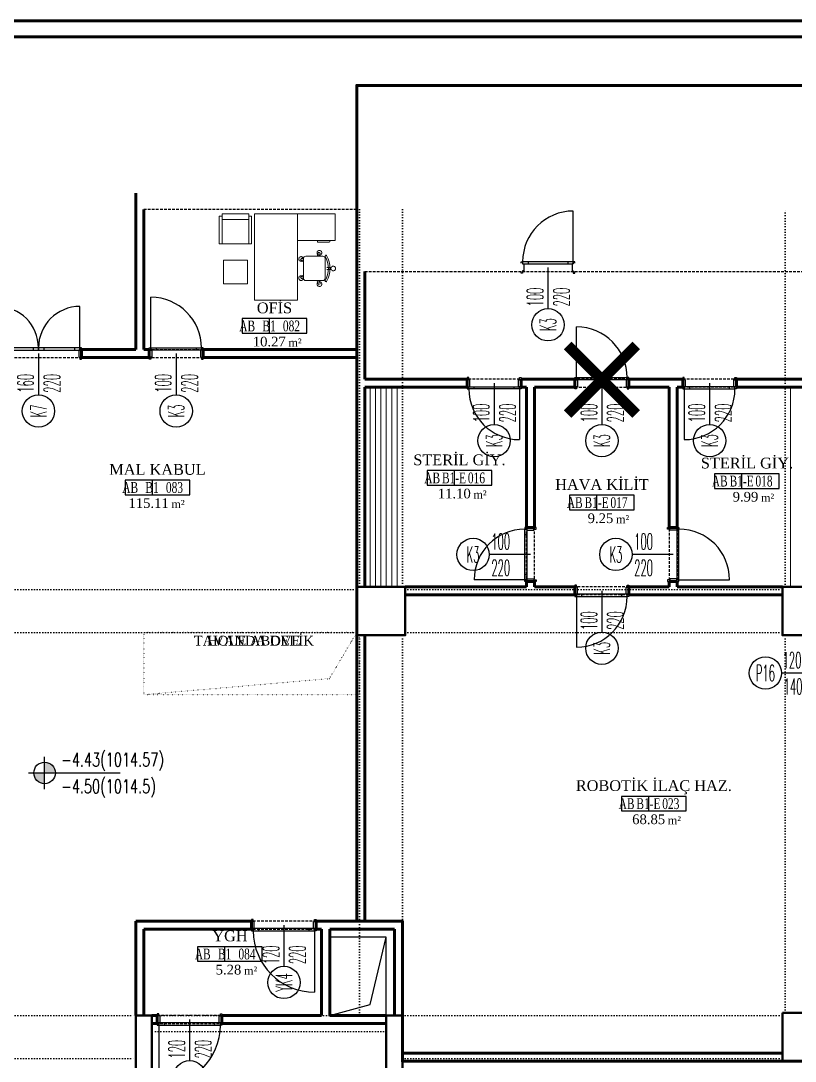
# Model space of a CAD drawing. Extents: x -228812 to 45006, y -308075 to -42938.
# Drawn here: x 34820 to 36257, y -44941 to -43012 of the extents above; entities that cross this region are included whole.
import ezdxf
from ezdxf.enums import TextEntityAlignment as Align

# ---------------------------------------------------------------- set-up
doc = ezdxf.new("R2010")
doc.units = 0
doc.header["$LTSCALE"] = 20
for name, pattern in [('( Hidden )', [0.375, 0.25, -0.125]), ('DOT', [0.25, 0, -0.25]), ('HIDDEN', [0.375, 0.25, -0.125])]:
    doc.linetypes.add(name, pattern=pattern)
doc.layers.get('0').update_dxf_attribs({"linetype": 'CONTINUOUS', "lineweight": 15})
doc.layers.get('DEFPOINTS').update_dxf_attribs({"linetype": 'CONTINUOUS'})
for name, color, linetype, lineweight in [('DUVAR', 7, 'CONTINUOUS', 60), ('KOLON', 7, 'CONTINUOUS', 50), ('tefris', 7, 'CONTINUOUS', 20)]:
    doc.layers.add(name, color=color, linetype=linetype, lineweight=lineweight)
for name, color, linetype in [('GOR', 7, 'CONTINUOUS'), ('IZ', 7, 'CONTINUOUS'), ('KAPILAR', 5, 'CONTINUOUS'), ('KIRIS', 9, 'DOT'), ('KOT', 7, 'CONTINUOUS'), ('PENCERELER', 5, 'CONTINUOUS'), ('ROOM', 7, 'CONTINUOUS'), ('ROOM-T', 7, 'CONTINUOUS'), ('YAZI-ATT-E', 7, 'CONTINUOUS'), ('YAZI-ATT-T', 7, 'CONTINUOUS'), ('YAZI-TEXT', 7, 'CONTINUOUS')]:
    doc.layers.add(name, color=color, linetype=linetype)
doc.styles.add('OLC-200', font='tromans.shx', dxfattribs={"width": 0.5, "height": 0.2})
doc.styles.add('OLC-50', font='romans.shx', dxfattribs={"width": 0.5, "height": 0.15})
doc.styles.add('olcu', font='romans.shx', dxfattribs={"width": 0.5})
doc.styles.add('YAZI', font='times.ttf')

# ---------------------------------------------------------------- blocks, each defined once
blk = doc.blocks.new('ROOMNAME')
at = {"color": 0}
blk.add_line((0, 13.5), (0, -13.5), dxfattribs=at)
blk.add_lwpolyline([(-50, 13.5), (-50, -13.5), (70, -13.5), (70, 13.5)], close=True, dxfattribs=at)
at = {"color": 0, "insert": (36, -30.8), "char_height": 15, "width": 39.826, "attachment_point": 4, "style": 'YAZI'}
blk.add_mtext('m²', dxfattribs=at)
at = {"color": 0, "style": 'YAZI'}
for tag, p in [('KOD', (-25, 0)), ('NO', (35, 0))]:
    blk.add_attdef(tag, text='', height=20, dxfattribs=at).set_placement(p, align=Align.MIDDLE_CENTER)
blk.add_attdef('ALAN', text='', height=18, dxfattribs=at).set_placement((31, -29), align=Align.MIDDLE_RIGHT)
at = {"color": 0, "style": 'YAZI', "flags": 1}
for tag, p in [('ALANIHALE', (10, -51.3)), ('CEVRE', (8.8, -70.9))]:
    blk.add_attdef(tag, text='', height=15, dxfattribs=at).set_placement(p, align=Align.MIDDLE_CENTER)
at = {"color": 0, "style": 'OLC-200', "width": 0.5, "flags": 1}
for tag, p in [('DOS', (-43.9, -102.9)), ('SUP', (-12.3, -102.9)), ('DUV', (15.1, -102.9)), ('TAV', (42.4, -102.9)), ('KTIP1', (-43.9, -131.5)), ('KTIP2', (6.1, -131.5)), ('KTIP3', (56.1, -131.5)), ('KTIP1S', (-43.9, -160.1)), ('KTIP2S', (6.1, -160.1)), ('KTIP3S', (56.1, -160.1)), ('PTIP1', (-43.9, -188.6)), ('PTIP2', (6.1, -188.6)), ('PTIP3', (56.1, -188.6)), ('PTIP1S', (-43.9, -217.2)), ('PTIP2S', (6.1, -217.2)), ('PTIP3S', (56.1, -217.2)), ('KISI', (-43.9, -245.8)), ('KW', (6.1, -245.8)), ('ISI', (56.1, -245.8))]:
    blk.add_attdef(tag, p, '', height=15, dxfattribs=at)
at = {"layer": 'ROOM-T', "color": 9, "style": 'YAZI'}
blk.add_attdef('MAHALADI', text='', height=20, dxfattribs=at).set_placement((10, 33.5), align=Align.MIDDLE_CENTER)
blk = doc.blocks.new('KOLTUK')
at = {"color": 0, "linetype": 'ByBlock', "extrusion": (0.003782, 0.00162, 0.999992)}
for p, q in [((-51.6, 25), (-55.5, 25)), ((-55.5, 25), (-55.5, 0)), ((-51.6, 30), (-51.6, 25)), ((0, 30), (-51.6, 30)), ((0, 25), (-51.6, 25)), ((-45, 0), (-45, 25)), ((0, 30), (0, -30)), ((-55.5, -25), (-55.5, 0)), ((-45, 0), (-45, -25)), ((-51.6, -25), (-55.5, -25)), ((-51.6, -30), (-51.6, -25)), ((0, -25), (-51.6, -25)), ((0, -30), (-51.6, -30))]:
    blk.add_line(p, q, dxfattribs=at)
blk = doc.blocks.new('KOLTUK-OFIS')
at = {"color": 0, "linetype": 'Continuous'}
for p, q in [((-17.9, -13.7), (-17.9, -39.1)), ((14.8, -10.2), (-14.4, -10.2)), ((18.3, -39.1), (18.3, -13.7)), ((-14.4, -42.6), (14.8, -42.6))]:
    blk.add_line(p, q, dxfattribs=at)
for points in [[(-15.5, -7.8), (-13.1, -5.9)], [(-13.6, -10.2), (-15.5, -7.8)], [(-10.1, -10.2), (-13.1, -5.9)], [(10, -10.2), (12.6, -5.9)], [(12.6, -5.9), (15.5, -7.8)], [(13.9, -10.2), (15.5, -7.8)], [(-18.3, -30.7), (-23.6, -32.6)], [(18.3, -30.7), (24.1, -32.6)], [(-22.6, -35.4), (-23.6, -32.6)], [(-17.9, -34.1), (-22.6, -35.4)], [(-1.7, -45), (-1.7, -50.7)], [(1.7, -45), (1.7, -50.7)], [(18.3, -34.3), (22.6, -35.4)], [(24.1, -32.6), (22.6, -35.4)]]:
    blk.add_lwpolyline(points, dxfattribs=at)
blk.add_lwpolyline([(18.1, -42.7, -0.263158), (-18.1, -42.7, 1), (-19.1, -44.6, 0.263158), (19.1, -44.6, 1), (18.1, -42.7)], format="xyb", dxfattribs=at)
at = {"color": 0, "linetype": 'HIDDEN', "ltscale": 0.2}
for centre in [(-14.3, -6.9), (14.1, -6.9), (-23.1, -34), (23.3, -34), (0, -54.6)]:
    blk.add_circle(centre, 3.5, dxfattribs=at)
at = {"color": 0, "linetype": 'Continuous'}
for centre, start, end in [((-14.4, -13.7), 89.999, 179.999), ((14.8, -13.7), 359.999, 89.999), ((-14.4, -39.1), 179.999, 269.999), ((14.8, -39.1), 269.999, 359.999)]:
    blk.add_arc(centre, 3.5, start, end, dxfattribs=at)
blk = doc.blocks.new('DOKTORMASASI02')
at = {"color": 0}
for p, q in [((0, -20), (49, -20)), ((0, -90), (0, -20)), ((49, -90), (49, -20)), ((49, -29.7), (50.8, -29.7)), ((52.3, -31.2), (52.3, -51.6)), ((50.8, -53.1), (49, -53.1)), ((160, -90), (0, -90)), ((0, -90), (0, -170)), ((160, -170), (160, -90)), ((0, -170), (160, -170)), ((129.8, -183), (85.8, -183)), ((85.8, -183), (85.8, -227)), ((129.8, -227), (129.8, -183)), ((85.8, -227), (129.8, -227))]:
    blk.add_line(p, q, dxfattribs=at)
for centre, start, end in [((50.8, -31.2), 0, 90), ((50.8, -51.6), 270, 0)]:
    blk.add_arc(centre, 1.5, start, end, dxfattribs=at)
at = {"color": 0, "xscale": 1.25, "yscale": 1.25, "zscale": 1.25, "rotation": 180}
blk.add_blockref('KOLTUK-OFIS', (101.1, -91.8), dxfattribs=at)
at = {"color": 0}
blk.add_blockref('KOLTUK', (55.5, -205), dxfattribs=at)
blk = doc.blocks.new('X')
at = {"color": 24, "true_color": 0xa02828, "const_width": 20}
for points in [[(-63.6, 63.6), (63.6, -63.6)], [(-63.6, -63.6), (63.6, 63.6)]]:
    blk.add_lwpolyline(points, dxfattribs=at)
blk = doc.blocks.new('*U688')
at = {"color": 0}
for p, q in [((-157, 18), (-157, 95)), ((-3, 18), (-3, 95)), ((-147, 18), (-147, 14)), ((-90.1, 18), (-90.1, 14)), ((-80, 7.5), (-80, 7.5)), ((-70, 18), (-70, 14)), ((-13.1, 18), (-13.1, 14))]:
    blk.add_line(p, q, dxfattribs=at)
at = {"color": 0, "linetype": 'DOT', "ltscale": 20}
blk.add_line((-155, 0), (-5, 0), dxfattribs=at)
at = {"color": 0, "lineweight": -3}
for points in [[(-160, 15), (-160, 18), (-157, 18), (-157, 14), (-155, 14), (-155, 1), (-157, 1), (-157, -3), (-160, -3), (-160, 0)], [(0, 15), (0, 18), (-3, 18), (-3, 14), (-5, 14), (-5, 1), (-3, 1), (-3, -3), (0, -3), (0, 0)]]:
    blk.add_lwpolyline(points, dxfattribs=at)
at = {"color": 0}
for points in [[(-157, 18), (-157, 14), (-80, 14), (-80, 18)], [(-80, 18), (-80, 14), (-3, 14), (-3, 18)]]:
    blk.add_lwpolyline(points, close=True, dxfattribs=at)
at = {"color": 16}
blk.add_lwpolyline([(-80, 7.5), (-80, -69)], dxfattribs=at)
blk.add_circle((-80, -99), 30, dxfattribs=at)
at = {"color": 0}
for centre, start, end in [((-157, 18), 0, 90), ((-3, 18), 90, 180)]:
    blk.add_arc(centre, 77, start, end, dxfattribs=at)
at = {"color": 16, "style": 'OLC-50', "width": 0.45}
blk.add_attdef('GEN', text='', height=30, rotation=90, dxfattribs=at).set_placement((-80, -65), align=Align.BOTTOM_LEFT)
blk.add_attdef('YUK', text='', height=30, rotation=90, dxfattribs=at).set_placement((-70, -65), align=Align.TOP_LEFT)
at = {"style": 'OLC-50', "width": 0.5, "flags": 1}
for tag, p in [('KABLOK', (-188.3, -83.8)), ('KAMAHKOD', (-83.9, -83.8)), ('KAMAHNO', (-195.2, -120.6)), ('KAMAHAD', (-79.6, -120)), ('DUVKA', (-188.6, -156)), ('KARENK', (-82.6, -154.8)), ('KATIP', (-188.1, -194)), ('KASAMAL', (-83.9, -189.6)), ('KAMAL', (-188.7, -233)), ('KASARENK', (-83.5, -229)), ('MENFEZ', (-190, -268.9)), ('YANGIN', (-84.2, -266.9)), ('ACILYON', (-192.7, -303.5)), ('CEKIT', (-86.3, -303.2)), ('CARPTEK', (-195, -337.4)), ('FOTOSEL', (-86.8, -337.1)), ('PBAR', (-193.2, -371.1)), ('KONTROL', (-87, -371.1))]:
    blk.add_attdef(tag, p, '', height=30, dxfattribs=at)
at = {"color": 16, "style": 'OLC-50', "width": 0.45}
blk.add_attdef('POZ', text='', height=30, rotation=90, dxfattribs=at).set_placement((-80, -99), align=Align.MIDDLE_CENTER)
blk = doc.blocks.new('*U661')
at = {"color": 0}
for p, q in [((-97, 18), (-97, 112)), ((-87, 18), (-87, 14)), ((-50, 7.5), (-50, 7.5)), ((-13, 18), (-13, 14))]:
    blk.add_line(p, q, dxfattribs=at)
at = {"color": 0, "linetype": 'DOT', "ltscale": 20}
blk.add_line((0, 0), (-100, 0), dxfattribs=at)
at = {"color": 0, "lineweight": -3}
for points in [[(-100, 15), (-100, 18), (-97, 18), (-97, 14), (-95, 14), (-95, 1), (-97, 1), (-97, -3), (-100, -3), (-100, 0)], [(0, 15), (0, 18), (-3, 18), (-3, 14), (-5, 14), (-5, 1), (-3, 1), (-3, -3), (0, -3), (0, 0)]]:
    blk.add_lwpolyline(points, dxfattribs=at)
at = {"color": 0}
blk.add_lwpolyline([(-3, 18), (-3, 14), (-97, 14), (-97, 18)], close=True, dxfattribs=at)
at = {"color": 16}
blk.add_lwpolyline([(-50, 7.5), (-50, -69)], dxfattribs=at)
blk.add_circle((-50, -99), 30, dxfattribs=at)
at = {"color": 0}
blk.add_arc((-97, 18), 94, 0, 90, dxfattribs=at)
at = {"color": 16, "style": 'OLC-50', "width": 0.45}
blk.add_attdef('GEN', text='', height=30, rotation=90, dxfattribs=at).set_placement((-50, -65), align=Align.BOTTOM_LEFT)
blk.add_attdef('YUK', text='', height=30, rotation=90, dxfattribs=at).set_placement((-40, -65), align=Align.TOP_LEFT)
at = {"style": 'OLC-50', "width": 0.5, "flags": 1}
for tag, p in [('KABLOK', (-158.3, -83.8)), ('KAMAHKOD', (-53.9, -83.8)), ('KAMAHNO', (-165.2, -120.6)), ('KAMAHAD', (-49.6, -120)), ('DUVKA', (-158.6, -156)), ('KARENK', (-52.6, -154.8)), ('KATIP', (-158.1, -194)), ('KASAMAL', (-53.9, -189.6)), ('KAMAL', (-158.7, -233)), ('KASARENK', (-53.5, -229)), ('MENFEZ', (-160, -268.9)), ('YANGIN', (-54.2, -266.9)), ('ACILYON', (-162.7, -303.5)), ('CEKIT', (-56.3, -303.2)), ('CARPTEK', (-165, -337.4)), ('FOTOSEL', (-56.8, -337.1)), ('PBAR', (-163.2, -371.1)), ('KONTROL', (-57, -371.1))]:
    blk.add_attdef(tag, p, '', height=30, dxfattribs=at)
at = {"color": 16, "style": 'OLC-50', "width": 0.45}
blk.add_attdef('POZ', text='', height=30, rotation=90, dxfattribs=at).set_placement((-50, -99), align=Align.MIDDLE_CENTER)
blk = doc.blocks.new('*U663')
at = {"color": 0}
for p, q in [((-3, 18), (-3, 112)), ((-87, 18), (-87, 14)), ((-50, 7.5), (-50, 7.5)), ((-13, 18), (-13, 14))]:
    blk.add_line(p, q, dxfattribs=at)
at = {"color": 0, "linetype": 'DOT', "ltscale": 20}
blk.add_line((-100, 0), (0, 0), dxfattribs=at)
at = {"color": 0, "lineweight": -3}
for points in [[(-100, 15), (-100, 18), (-97, 18), (-97, 14), (-95, 14), (-95, 1), (-97, 1), (-97, -3), (-100, -3), (-100, 0)], [(0, 15), (0, 18), (-3, 18), (-3, 14), (-5, 14), (-5, 1), (-3, 1), (-3, -3), (0, -3), (0, 0)]]:
    blk.add_lwpolyline(points, dxfattribs=at)
at = {"color": 0}
blk.add_lwpolyline([(-97, 18), (-97, 14), (-3, 14), (-3, 18)], close=True, dxfattribs=at)
at = {"color": 16}
blk.add_lwpolyline([(-50, 7.5), (-50, -69)], dxfattribs=at)
blk.add_circle((-50, -99), 30, dxfattribs=at)
at = {"color": 0}
blk.add_arc((-3, 18), 94, 90, 180, dxfattribs=at)
at = {"color": 16, "style": 'OLC-50', "width": 0.45}
blk.add_attdef('GEN', text='', height=30, rotation=90, dxfattribs=at).set_placement((-50, -65), align=Align.BOTTOM_LEFT)
blk.add_attdef('YUK', text='', height=30, rotation=90, dxfattribs=at).set_placement((-40, -65), align=Align.TOP_LEFT)
at = {"style": 'OLC-50', "width": 0.5, "flags": 1}
for tag, p in [('KABLOK', (-158.3, -83.8)), ('KAMAHKOD', (-53.9, -83.8)), ('KAMAHNO', (-165.2, -120.6)), ('KAMAHAD', (-49.6, -120)), ('DUVKA', (-158.6, -156)), ('KARENK', (-52.6, -154.8)), ('KATIP', (-158.1, -194)), ('KASAMAL', (-53.9, -189.6)), ('KAMAL', (-158.7, -233)), ('KASARENK', (-53.5, -229)), ('MENFEZ', (-160, -268.9)), ('YANGIN', (-54.2, -266.9)), ('ACILYON', (-162.7, -303.5)), ('CEKIT', (-56.3, -303.2)), ('CARPTEK', (-165, -337.4)), ('FOTOSEL', (-56.8, -337.1)), ('PBAR', (-163.2, -371.1)), ('KONTROL', (-57, -371.1))]:
    blk.add_attdef(tag, p, '', height=30, dxfattribs=at)
at = {"color": 16, "style": 'OLC-50', "width": 0.45}
blk.add_attdef('POZ', text='', height=30, rotation=90, dxfattribs=at).set_placement((-50, -99), align=Align.MIDDLE_CENTER)
blk = doc.blocks.new('*U657')
at = {"color": 0}
for p, q in [((-97, 18), (-97, 112)), ((-87, 18), (-87, 14)), ((-50, 7.5), (-50, 7.5)), ((-13, 18), (-13, 14))]:
    blk.add_line(p, q, dxfattribs=at)
at = {"color": 0, "linetype": 'DOT', "ltscale": 20}
blk.add_line((0, 0), (-100, 0), dxfattribs=at)
at = {"color": 16}
blk.add_lwpolyline([(-50, 7.5), (-50, 84)], dxfattribs=at)
at = {"color": 0, "lineweight": -3}
for points in [[(-100, 15), (-100, 18), (-97, 18), (-97, 14), (-95, 14), (-95, 1), (-97, 1), (-97, -3), (-100, -3), (-100, 0)], [(0, 15), (0, 18), (-3, 18), (-3, 14), (-5, 14), (-5, 1), (-3, 1), (-3, -3), (0, -3), (0, 0)]]:
    blk.add_lwpolyline(points, dxfattribs=at)
at = {"color": 0}
blk.add_lwpolyline([(-3, 18), (-3, 14), (-97, 14), (-97, 18)], close=True, dxfattribs=at)
at = {"color": 16}
blk.add_circle((-50, 114), 30, dxfattribs=at)
at = {"color": 0}
blk.add_arc((-97, 18), 94, 0, 90, dxfattribs=at)
at = {"color": 16, "style": 'OLC-50', "width": 0.45}
blk.add_attdef('POZ', text='', height=30, rotation=270, dxfattribs=at).set_placement((-50, 114), align=Align.MIDDLE_CENTER)
blk.add_attdef('YUK', text='', height=30, rotation=270, dxfattribs=at).set_placement((-60, 80), align=Align.TOP_LEFT)
blk.add_attdef('GEN', text='', height=30, rotation=270, dxfattribs=at).set_placement((-50, 80), align=Align.BOTTOM_LEFT)
at = {"style": 'OLC-50', "width": 0.5, "flags": 1}
for tag, p in [('KABLOK', (-158.3, -83.8)), ('KAMAHKOD', (-53.9, -83.8)), ('KAMAHNO', (-165.2, -120.6)), ('KAMAHAD', (-49.6, -120)), ('DUVKA', (-158.6, -156)), ('KARENK', (-52.6, -154.8)), ('KATIP', (-158.1, -194)), ('KASAMAL', (-53.9, -189.6)), ('KAMAL', (-158.7, -233)), ('KASARENK', (-53.5, -229)), ('MENFEZ', (-160, -268.9)), ('YANGIN', (-54.2, -266.9)), ('ACILYON', (-162.7, -303.5)), ('CEKIT', (-56.3, -303.2)), ('CARPTEK', (-165, -337.4)), ('FOTOSEL', (-56.8, -337.1)), ('PBAR', (-163.2, -371.1)), ('KONTROL', (-57, -371.1))]:
    blk.add_attdef(tag, p, '', height=30, dxfattribs=at)
blk = doc.blocks.new('*U656')
at = {"color": 0}
for p, q in [((-3, 18), (-3, 112)), ((-87, 18), (-87, 14)), ((-50, 7.5), (-50, 7.5)), ((-13, 18), (-13, 14))]:
    blk.add_line(p, q, dxfattribs=at)
at = {"color": 0, "linetype": 'DOT', "ltscale": 20}
blk.add_line((-100, 0), (0, 0), dxfattribs=at)
at = {"color": 16}
blk.add_lwpolyline([(-50, 7.5), (-50, 84)], dxfattribs=at)
at = {"color": 0, "lineweight": -3}
for points in [[(-100, 15), (-100, 18), (-97, 18), (-97, 14), (-95, 14), (-95, 1), (-97, 1), (-97, -3), (-100, -3), (-100, 0)], [(0, 15), (0, 18), (-3, 18), (-3, 14), (-5, 14), (-5, 1), (-3, 1), (-3, -3), (0, -3), (0, 0)]]:
    blk.add_lwpolyline(points, dxfattribs=at)
at = {"color": 0}
blk.add_lwpolyline([(-97, 18), (-97, 14), (-3, 14), (-3, 18)], close=True, dxfattribs=at)
at = {"color": 16}
blk.add_circle((-50, 114), 30, dxfattribs=at)
at = {"color": 0}
blk.add_arc((-3, 18), 94, 90, 180, dxfattribs=at)
at = {"color": 16, "style": 'OLC-50', "width": 0.45}
blk.add_attdef('POZ', text='', height=30, rotation=270, dxfattribs=at).set_placement((-50, 114), align=Align.MIDDLE_CENTER)
blk.add_attdef('YUK', text='', height=30, rotation=270, dxfattribs=at).set_placement((-60, 80), align=Align.TOP_LEFT)
blk.add_attdef('GEN', text='', height=30, rotation=270, dxfattribs=at).set_placement((-50, 80), align=Align.BOTTOM_LEFT)
at = {"style": 'OLC-50', "width": 0.5, "flags": 1}
for tag, p in [('KABLOK', (-158.3, -83.8)), ('KAMAHKOD', (-53.9, -83.8)), ('KAMAHNO', (-165.2, -120.6)), ('KAMAHAD', (-49.6, -120)), ('DUVKA', (-158.6, -156)), ('KARENK', (-52.6, -154.8)), ('KATIP', (-158.1, -194)), ('KASAMAL', (-53.9, -189.6)), ('KAMAL', (-158.7, -233)), ('KASARENK', (-53.5, -229)), ('MENFEZ', (-160, -268.9)), ('YANGIN', (-54.2, -266.9)), ('ACILYON', (-162.7, -303.5)), ('CEKIT', (-56.3, -303.2)), ('CARPTEK', (-165, -337.4)), ('FOTOSEL', (-56.8, -337.1)), ('PBAR', (-163.2, -371.1)), ('KONTROL', (-57, -371.1))]:
    blk.add_attdef(tag, p, '', height=30, dxfattribs=at)
blk = doc.blocks.new('*U662')
at = {"color": 0, "linetype": 'DOT', "ltscale": 20}
blk.add_line((0, 15), (-100, 15), dxfattribs=at)
at = {"color": 0}
for p, q in [((-87, -3), (-87, 1)), ((-50, 7.5), (-50, 7.5)), ((-13, -3), (-13, 1)), ((-97, -3), (-97, -97))]:
    blk.add_line(p, q, dxfattribs=at)
at = {"color": 0, "lineweight": -3}
for points in [[(-100, 0), (-100, -3), (-97, -3), (-97, 1), (-95, 1), (-95, 14), (-97, 14), (-97, 18), (-100, 18), (-100, 15)], [(0, 0), (0, -3), (-3, -3), (-3, 1), (-5, 1), (-5, 14), (-3, 14), (-3, 18), (0, 18), (0, 15)]]:
    blk.add_lwpolyline(points, dxfattribs=at)
at = {"color": 0}
blk.add_lwpolyline([(-3, -3), (-3, 1), (-97, 1), (-97, -3)], close=True, dxfattribs=at)
at = {"color": 16}
blk.add_lwpolyline([(-50, 7.5), (-50, -69)], dxfattribs=at)
blk.add_circle((-50, -99), 30, dxfattribs=at)
at = {"color": 0}
blk.add_arc((-97, -3), 94, 270, 0, dxfattribs=at)
at = {"color": 16, "style": 'OLC-50', "width": 0.45}
blk.add_attdef('GEN', text='', height=30, rotation=90, dxfattribs=at).set_placement((-50, -65), align=Align.BOTTOM_LEFT)
blk.add_attdef('YUK', text='', height=30, rotation=90, dxfattribs=at).set_placement((-40, -65), align=Align.TOP_LEFT)
at = {"style": 'OLC-50', "width": 0.5, "flags": 1}
for tag, p in [('KABLOK', (-158.3, -83.8)), ('KAMAHKOD', (-53.9, -83.8)), ('KAMAHNO', (-165.2, -120.6)), ('KAMAHAD', (-49.6, -120)), ('DUVKA', (-158.6, -156)), ('KARENK', (-52.6, -154.8)), ('KATIP', (-158.1, -194)), ('KASAMAL', (-53.9, -189.6)), ('KAMAL', (-158.7, -233)), ('KASARENK', (-53.5, -229)), ('MENFEZ', (-160, -268.9)), ('YANGIN', (-54.2, -266.9)), ('ACILYON', (-162.7, -303.5)), ('CEKIT', (-56.3, -303.2)), ('CARPTEK', (-165, -337.4)), ('FOTOSEL', (-56.8, -337.1)), ('PBAR', (-163.2, -371.1)), ('KONTROL', (-57, -371.1))]:
    blk.add_attdef(tag, p, '', height=30, dxfattribs=at)
at = {"color": 16, "style": 'OLC-50', "width": 0.45}
blk.add_attdef('POZ', text='', height=30, rotation=90, dxfattribs=at).set_placement((-50, -99), align=Align.MIDDLE_CENTER)
blk = doc.blocks.new('*U651')
at = {"color": 0}
for p, q in [((-117, 18), (-117, 132)), ((-107, 18), (-107, 14)), ((-60, 7.5), (-60, 7.5)), ((-13.1, 18), (-13.1, 14))]:
    blk.add_line(p, q, dxfattribs=at)
at = {"color": 0, "linetype": 'DOT', "ltscale": 20}
blk.add_line((-120, 0), (0, 0), dxfattribs=at)
at = {"color": 16}
blk.add_lwpolyline([(-60, 7.5), (-60, 84)], dxfattribs=at)
at = {"color": 0, "lineweight": -3}
for points in [[(-120, 15), (-120, 18), (-117, 18), (-117, 14), (-115, 14), (-115, 1), (-117, 1), (-117, -3), (-120, -3), (-120, 0)], [(0, 15), (0, 18), (-3, 18), (-3, 14), (-5, 14), (-5, 1), (-3, 1), (-3, -3), (0, -3), (0, 0)]]:
    blk.add_lwpolyline(points, dxfattribs=at)
at = {"color": 0}
blk.add_lwpolyline([(-117, 18), (-117, 14), (-3, 14), (-3, 18)], close=True, dxfattribs=at)
at = {"color": 16}
blk.add_circle((-60, 114), 30, dxfattribs=at)
at = {"color": 0}
blk.add_arc((-117, 18), 114, 0, 90, dxfattribs=at)
at = {"color": 16, "style": 'OLC-50', "width": 0.45}
blk.add_attdef('POZ', text='', height=30, rotation=270, dxfattribs=at).set_placement((-60, 114), align=Align.MIDDLE_CENTER)
blk.add_attdef('YUK', text='', height=30, rotation=270, dxfattribs=at).set_placement((-70, 80), align=Align.TOP_LEFT)
blk.add_attdef('GEN', text='', height=30, rotation=270, dxfattribs=at).set_placement((-60, 80), align=Align.BOTTOM_LEFT)
at = {"style": 'OLC-50', "width": 0.5, "flags": 1}
for tag, p in [('KABLOK', (-168.3, -83.8)), ('KAMAHKOD', (-63.9, -83.8)), ('KAMAHNO', (-175.2, -120.6)), ('KAMAHAD', (-59.6, -120)), ('DUVKA', (-168.6, -156)), ('KARENK', (-62.6, -154.8)), ('KATIP', (-168.1, -194)), ('KASAMAL', (-63.9, -189.6)), ('KAMAL', (-168.7, -233)), ('KASARENK', (-63.5, -229)), ('MENFEZ', (-170, -268.9)), ('YANGIN', (-64.2, -266.9)), ('ACILYON', (-172.7, -303.5)), ('CEKIT', (-66.3, -303.2)), ('CARPTEK', (-175, -337.4)), ('FOTOSEL', (-66.8, -337.1)), ('PBAR', (-173.2, -371.1)), ('KONTROL', (-67, -371.1))]:
    blk.add_attdef(tag, p, '', height=30, dxfattribs=at)
blk = doc.blocks.new('*U650')
at = {"color": 0}
for p, q in [((-3, 18), (-3, 132)), ((-107, 18), (-107, 14)), ((-60, 7.5), (-60, 7.5)), ((-13.1, 18), (-13.1, 14))]:
    blk.add_line(p, q, dxfattribs=at)
at = {"color": 0, "linetype": 'DOT', "ltscale": 20}
blk.add_line((-120, 0), (0, 0), dxfattribs=at)
at = {"color": 16}
blk.add_lwpolyline([(-60, 7.5), (-60, 84)], dxfattribs=at)
at = {"color": 0, "lineweight": -3}
for points in [[(-120, 15), (-120, 18), (-117, 18), (-117, 14), (-115, 14), (-115, 1), (-117, 1), (-117, -3), (-120, -3), (-120, 0)], [(0, 15), (0, 18), (-3, 18), (-3, 14), (-5, 14), (-5, 1), (-3, 1), (-3, -3), (0, -3), (0, 0)]]:
    blk.add_lwpolyline(points, dxfattribs=at)
at = {"color": 0}
blk.add_lwpolyline([(-117, 18), (-117, 14), (-3, 14), (-3, 18)], close=True, dxfattribs=at)
at = {"color": 16}
blk.add_circle((-60, 114), 30, dxfattribs=at)
at = {"color": 0}
blk.add_arc((-3, 18), 114, 90, 180, dxfattribs=at)
at = {"color": 16, "style": 'OLC-50', "width": 0.45}
blk.add_attdef('POZ', text='', height=30, rotation=270, dxfattribs=at).set_placement((-60, 114), align=Align.MIDDLE_CENTER)
blk.add_attdef('YUK', text='', height=30, rotation=270, dxfattribs=at).set_placement((-70, 80), align=Align.TOP_LEFT)
blk.add_attdef('GEN', text='', height=30, rotation=270, dxfattribs=at).set_placement((-60, 80), align=Align.BOTTOM_LEFT)
at = {"style": 'OLC-50', "width": 0.5, "flags": 1}
for tag, p in [('KABLOK', (-168.3, -83.8)), ('KAMAHKOD', (-63.9, -83.8)), ('KAMAHNO', (-175.2, -120.6)), ('KAMAHAD', (-59.6, -120)), ('DUVKA', (-168.6, -156)), ('KARENK', (-62.6, -154.8)), ('KATIP', (-168.1, -194)), ('KASAMAL', (-63.9, -189.6)), ('KAMAL', (-168.7, -233)), ('KASARENK', (-63.5, -229)), ('MENFEZ', (-170, -268.9)), ('YANGIN', (-64.2, -266.9)), ('ACILYON', (-172.7, -303.5)), ('CEKIT', (-66.3, -303.2)), ('CARPTEK', (-175, -337.4)), ('FOTOSEL', (-66.8, -337.1)), ('PBAR', (-173.2, -371.1)), ('KONTROL', (-67, -371.1))]:
    blk.add_attdef(tag, p, '', height=30, dxfattribs=at)
blk = doc.blocks.new('*U670')
at = {"color": 0, "linetype": 'Continuous', "lineweight": 9, "ltscale": 200}
for p, q in [((0, 10), (-120, 10)), ((-120, 10), (-120, 5)), ((0, 5), (-120, 5)), ((-115, 10), (-115, 5)), ((-110, 10), (-110, 5)), ((-10, 10), (-10, 5)), ((-5, 10), (-5, 5)), ((0, 10), (0, 5))]:
    blk.add_line(p, q, dxfattribs=at)
at = {"color": 16}
for points in [[(-60, 10), (-60, 91.5)], [(-120, 15), (0, 15)], [(-120, 0), (0, 0)], [(-110, 7.5), (-10, 7.5)]]:
    blk.add_lwpolyline(points, dxfattribs=at)
blk.add_circle((-60, 121.5), 30, dxfattribs=at)
at = {"color": 16, "style": 'OLC-50', "width": 0.45}
blk.add_attdef('POZ', text='', height=30, rotation=269.9999, dxfattribs=at).set_placement((-60, 121.5), align=Align.MIDDLE_CENTER)
blk.add_attdef('YUK', text='', height=30, rotation=269.9999, dxfattribs=at).set_placement((-70, 87.5), align=Align.TOP_LEFT)
blk.add_attdef('GEN', text='', height=30, rotation=269.9999, dxfattribs=at).set_placement((-60, 87.5), align=Align.BOTTOM_LEFT)
at = {"style": 'OLC-50', "width": 0.5, "flags": 1}
for tag, p in [('PBLOK', (-154.2, -86.3)), ('PMAHKOD', (-49.8, -86.3)), ('PMAHNO', (-161.2, -123.1)), ('PMAHAD', (-45.6, -122.5)), ('DUVKA', (-154.5, -158.5)), ('KARENK', (-48.6, -157.3)), ('KATIP', (-154.1, -196.5)), ('KASAMAL', (-49.8, -192.1)), ('KAMAL', (-154.6, -235.5)), ('KASARENK', (-49.4, -231.5)), ('ACILYON', (-158.6, -275.6)), ('YANGIN', (-50.1, -269.4))]:
    blk.add_attdef(tag, p, '', height=30, dxfattribs=at)
blk = doc.blocks.new('KOT-PL(TEMIZ&KABA)')
at = {"layer": 'KOT', "linetype": 'Continuous', "lineweight": -3}
h = blk.add_hatch(color=7, dxfattribs=at)
h.paths.add_polyline_path([(0, 0), (0.2, 0, 0.414214), (0, 0.2)])
h.paths.add_polyline_path([(0, 0), (-0.2, 0, 0.414214), (0, -0.2)])
at = {"layer": 'KOT', "color": 7, "lineweight": -3}
for p, q in [((0, -0.3), (0, 0.3)), ((-0.3, 0), (1.4, 0))]:
    blk.add_line(p, q, dxfattribs=at)
at = {"layer": 'KOT', "color": 7, "linetype": 'Continuous', "lineweight": -3}
blk.add_circle((0, 0), 0.2, dxfattribs=at)
at = {"layer": 'KOT', "color": 7, "linetype": 'Continuous', "lineweight": -3, "style": 'olcu', "width": 0.7}
for tag, p in [('KOTTEMIZ', (0.31, 0.122)), ('KOTKABA', (0.31, -0.373))]:
    blk.add_attdef(tag, p, '', height=0.25, dxfattribs=at)
blk = doc.blocks.new('YAZI-ATT')
at = {"layer": 'YAZI-ATT-E', "color": 0, "style": 'YAZI'}
blk.add_attdef('TEXT', text='', height=15, dxfattribs=at).set_placement((6.4, 7.3), align=Align.MIDDLE_CENTER)
at = {"layer": 'YAZI-ATT-T', "color": 9, "style": 'YAZI'}
blk.add_attdef('YAZI', text='', height=15, dxfattribs=at).set_placement((6, 7.3), align=Align.MIDDLE_CENTER)
blk = doc.blocks.new('KOLON90')
at = {"layer": 'KOLON', "color": 4}
blk.add_lwpolyline([(-45, 45), (45, 45), (45, -45), (-45, -45)], close=True, dxfattribs=at)

msp = doc.modelspace()

# ---------------------------------------------------------------- linework, layer by layer
at = {"layer": 'DEFPOINTS', "color": 7, "linetype": '( Hidden )'}
for points in [[(35457.874, -43476.5), (36502.874, -43476.5), (36502.874, -43146.5), (36802.874, -43146.5), (36802.874, -43476.5), (37567.874, -43476.5), (37567.874, -43676.5), (35457.874, -43676.5), (35457.874, -43476.5)], [(34672.874, -43636.5), (35442.874, -43636.5), (35442.874, -44681.5), (35032.874, -44681.5), (35032.874, -45726.5), (35032.874, -45614.035), (35032.874, -45711.5), (34742.874, -45711.5), (34742.874, -45456.501), (34667.874, -45456.501), (34667.874, -44941.5), (34742.874, -44941.5), (34742.874, -44851.5), (34667.874, -44851.5), (34667.874, -44151.5), (34742.874, -44151.5), (34742.874, -44061.5), (34672.874, -44061.5), (34672.874, -43636.5)], [(35527.874, -44926.5), (36232.874, -44926.5), (36232.874, -44851.5), (36307.874, -44851.5), (36307.874, -44151.5), (36232.874, -44151.5), (36232.874, -44076.5), (35532.874, -44076.5), (35532.874, -44151.5), (35457.874, -44151.5), (35457.874, -44681.5), (35527.874, -44681.5), (35527.874, -44926.5)]]:
    msp.add_lwpolyline(points, dxfattribs=at)
for points in [[(35442.874, -43361.5), (35047.874, -43361.5), (35047.874, -43621.5), (35442.874, -43621.5)], [(35757.874, -43691.5), (35457.874, -43691.5), (35457.874, -44061.5), (35757.874, -44061.5)], [(36022.874, -44061.5), (35772.874, -44061.5), (35772.874, -43691.5), (36022.874, -43691.5)], [(36307.874, -43691.5), (36037.874, -43691.5), (36037.874, -44061.5), (36307.874, -44061.5)], [(35047.874, -44696.5), (35377.874, -44696.5), (35377.874, -44856.5), (35047.874, -44856.5)], [(35062.874, -44871.5), (35497.874, -44871.5), (35497.874, -45696.5), (35062.874, -45696.5)]]:
    msp.add_lwpolyline(points, close=True, dxfattribs=at)
at = {"layer": 'DUVAR', "color": 2, "linetype": 'ByBlock', "ltscale": 0.5}
for p, q in [((28756.977, -43011.663), (38815.891, -43011.663)), ((28786.977, -43041.663), (38785.891, -43041.663))]:
    msp.add_line(p, q, dxfattribs=at)
at = {"layer": 'DUVAR', "color": 2}
for p, q in [((35032.874, -43621.5), (35032.874, -43331.5)), ((35047.874, -43621.5), (35047.874, -43361.5)), ((35442.874, -43621.5), (35442.874, -43361.5)), ((35457.874, -43676.5), (35457.874, -43476.5)), ((34932.374, -43621.5), (35032.874, -43621.5)), ((34932.374, -43621.5), (34932.374, -43636.5)), ((35047.874, -43621.5), (35057.874, -43621.5)), ((35057.874, -43621.5), (35057.874, -43636.5)), ((35157.874, -43621.5), (35442.874, -43621.5)), ((35157.874, -43621.5), (35157.874, -43636.5)), ((34932.374, -43636.5), (35057.874, -43636.5)), ((35157.874, -43636.5), (35442.874, -43636.5)), ((35442.874, -44061.5), (35442.874, -43636.5)), ((35457.874, -43676.5), (35647.874, -43676.5)), ((35457.874, -44061.5), (35457.874, -43691.5)), ((35457.874, -43691.5), (35647.874, -43691.5)), ((35647.874, -43691.5), (35647.874, -43676.5)), ((35747.874, -43676.5), (35847.874, -43676.5)), ((35747.874, -43691.5), (35747.874, -43676.5)), ((35747.874, -43691.5), (35757.874, -43691.5)), ((35757.874, -43951.5), (35757.874, -43691.5)), ((35772.874, -43691.5), (35847.874, -43691.5)), ((35772.874, -43951.5), (35772.874, -43691.5)), ((35847.874, -43676.5), (35847.874, -43691.5)), ((35947.874, -43676.5), (36047.874, -43676.5)), ((35947.874, -43676.5), (35947.874, -43691.5)), ((35947.874, -43691.5), (36022.874, -43691.5)), ((36022.874, -43951.5), (36022.874, -43691.5)), ((36037.874, -43691.5), (36047.874, -43691.5)), ((36037.874, -43951.5), (36037.874, -43691.5)), ((36047.874, -43691.5), (36047.874, -43676.5)), ((36147.874, -43691.5), (36147.874, -43676.5)), ((36147.874, -43691.5), (36307.874, -43691.5)), ((35772.874, -43951.5), (35757.874, -43951.5)), ((36037.874, -43951.5), (36022.874, -43951.5)), ((35757.874, -44061.5), (35757.874, -44051.5)), ((35772.874, -44051.5), (35757.874, -44051.5)), ((35772.874, -44061.5), (35772.874, -44051.5)), ((36022.874, -44061.5), (36022.874, -44051.5)), ((36037.874, -44051.5), (36022.874, -44051.5)), ((36037.874, -44061.5), (36037.874, -44051.5)), ((35757.874, -44061.5), (35532.874, -44061.5)), ((35847.874, -44076.5), (35532.874, -44076.5)), ((35847.874, -44061.5), (35772.874, -44061.5)), ((35847.874, -44061.5), (35847.874, -44076.5)), ((36022.874, -44061.5), (35947.874, -44061.5)), ((35947.874, -44061.5), (35947.874, -44076.5)), ((36232.874, -44076.5), (35947.874, -44076.5)), ((36232.874, -44061.5), (36037.874, -44061.5)), ((35442.874, -44681.5), (35442.874, -44151.5)), ((35457.874, -44681.5), (35457.874, -44151.5)), ((35247.874, -44681.5), (35032.874, -44681.5)), ((35032.874, -44681.5), (35032.874, -44856.5)), ((35247.874, -44681.5), (35032.874, -44681.5)), ((35032.874, -44681.5), (35032.874, -44856.5)), ((35247.874, -44696.5), (35247.874, -44681.5)), ((35247.874, -44696.5), (35247.874, -44681.5)), ((35367.874, -44681.5), (35527.874, -44681.5)), ((35367.874, -44696.5), (35367.874, -44681.5)), ((35367.874, -44681.5), (35527.874, -44681.5)), ((35367.874, -44696.5), (35367.874, -44681.5)), ((35527.874, -44856.5), (35527.874, -44681.5)), ((35527.874, -44856.5), (35527.874, -44681.5)), ((35047.874, -44696.5), (35047.874, -44856.5)), ((35247.874, -44696.5), (35047.874, -44696.5)), ((35047.874, -44696.5), (35047.874, -44856.5)), ((35247.874, -44696.5), (35047.874, -44696.5)), ((35367.874, -44696.5), (35377.874, -44696.5)), ((35367.874, -44696.5), (35377.874, -44696.5)), ((35392.874, -44696.5), (35512.874, -44696.5)), ((35392.874, -44696.5), (35512.874, -44696.5)), ((35512.874, -44856.5), (35512.874, -44696.5)), ((35512.874, -44856.5), (35512.874, -44696.5)), ((35062.874, -44856.5), (35072.874, -44856.5)), ((35062.874, -44856.5), (35072.874, -44856.5)), ((35072.874, -44871.5), (35072.874, -44856.5)), ((35072.874, -44871.5), (35072.874, -44856.5)), ((35192.874, -44871.5), (35192.874, -44856.5)), ((35192.874, -44871.5), (35192.874, -44856.5)), ((35392.874, -44856.5), (35497.874, -44856.5)), ((35392.874, -44856.5), (35497.874, -44856.5)), ((35062.874, -44871.5), (35072.874, -44871.5)), ((35062.874, -44871.5), (35072.874, -44871.5)), ((35192.874, -44871.5), (35497.874, -44871.5)), ((35192.874, -44871.5), (35497.874, -44871.5)), ((36232.874, -44926.5), (35527.874, -44926.5)), ((36232.874, -44926.5), (35527.874, -44926.5)), ((36255.374, -44941.5), (35527.874, -44941.5)), ((36255.374, -44941.5), (35527.874, -44941.5))]:
    msp.add_line(p, q, dxfattribs=at)
at = {"layer": 'DUVAR', "color": 2, "ltscale": 0.5}
for p, q in [((35377.874, -44856.5), (35377.874, -44696.5)), ((35377.874, -44856.5), (35377.874, -44696.5)), ((35392.874, -44856.5), (35392.874, -44696.5)), ((35392.874, -44856.5), (35392.874, -44696.5)), ((35192.874, -44856.5), (35377.874, -44856.5)), ((35192.874, -44856.5), (35377.874, -44856.5))]:
    msp.add_line(p, q, dxfattribs=at)
at = {"layer": 'DUVAR'}
msp.add_lwpolyline([(35442.874, -44681.5), (35527.874, -44681.5), (35527.874, -44941.5), (37582.874, -44941.5), (37582.874, -43131.5), (35447.874, -43131.5), (35442.874, -43131.5)], close=True, dxfattribs=at)
at = {"layer": 'DUVAR', "color": 2}
msp.add_lwpolyline([(36147.874, -43676.5), (36582.874, -43676.5), (36582.874, -43691.5), (36322.874, -43691.5)], dxfattribs=at)
at = {"layer": 'GOR', "color": 6}
msp.add_lwpolyline([(35392.874, -44856.5), (35497.874, -44856.5), (35497.874, -44711.5), (35392.874, -44711.5), (35392.874, -44856.5), (35468.129, -44836.602), (35497.874, -44711.5)], dxfattribs=at)
at = {"layer": 'IZ', "color": 9, "linetype": 'DOT', "ltscale": 0.3}
msp.add_lwpolyline([(35047.869, -44261.5), (35392.689, -44231.641), (35442.868, -44146.5), (35047.869, -44146.5), (35047.869, -44261.5), (35447.874, -44261.5), (35447.874, -44151.5), (35442.868, -44151.511), (35442.868, -44146.5)], dxfattribs=at)
at = {"layer": 'KIRIS', "color": 251}
for p, q in [((35447.874, -43361.5), (35447.874, -44061.5)), ((35527.874, -43361.5), (35527.874, -44061.5)), ((36237.874, -44061.5), (36237.874, -43361.5)), ((34742.874, -44066.5), (35442.874, -44066.5)), ((35532.874, -44066.5), (36232.874, -44066.5)), ((34742.874, -44146.5), (35442.874, -44146.5)), ((35447.874, -44856.5), (35447.874, -44151.5)), ((35527.874, -44856.5), (35527.874, -44151.5)), ((35532.874, -44146.5), (36232.874, -44146.5)), ((36237.874, -44851.5), (36237.874, -44151.5)), ((34742.874, -44856.5), (35032.865, -44856.5)), ((35447.874, -44856.5), (35062.874, -44856.5)), ((35527.874, -44856.5), (36232.874, -44856.5)), ((35497.874, -44886.5), (35062.874, -44886.5)), ((34742.874, -44936.5), (35032.865, -44936.5)), ((35527.874, -44936.5), (36232.874, -44936.5))]:
    msp.add_line(p, q, dxfattribs=at)
at = {"layer": 'KOLON', "color": 4}
for points in [[(35032.874, -44856.5), (35062.874, -44856.5), (35062.874, -44956.498), (35032.874, -44956.498)], [(35497.874, -44856.5), (35527.874, -44856.5), (35527.874, -44956.5), (35497.874, -44956.5)]]:
    msp.add_lwpolyline(points, close=True, dxfattribs=at)
at = {"layer": 'tefris', "color": 11, "ltscale": 0.05}
for p, q in [((35467.874, -44061.5), (35467.874, -43691.5)), ((35477.874, -44061.5), (35477.874, -43691.5)), ((35487.874, -44061.5), (35487.874, -43691.5)), ((35497.874, -44061.5), (35497.874, -43691.5)), ((35507.874, -44061.5), (35507.874, -43691.5)), ((35517.874, -44061.5), (35517.874, -43691.5)), ((36247.874, -44061.5), (36247.874, -43691.5))]:
    msp.add_line(p, q, dxfattribs=at)

# ---------------------------------------------------------------- block references
at = {"color": 2, "extrusion": (0, 0, -1), "zscale": -1}
msp.add_blockref('X', (-35897.874, -43677.5), dxfattribs=at)
at = {"layer": 'KAPILAR'}
for name, p, values in [('*U663', (35847.874, -43476.5), {'POZ': 'K3', 'GEN': '100', 'YUK': '220'}), ('*U661', (35157.874, -43636.5), {'POZ': 'K3', 'GEN': '100', 'YUK': '220'}), ('*U688', (34932.374, -43636.5), {'POZ': 'K7', 'GEN': '160', 'YUK': '220'}), ('*U661', (35947.874, -43691.5), {'POZ': 'K3', 'GEN': '100', 'YUK': '220'}), ('*U662', (35947.874, -44076.5), {'POZ': 'K3', 'GEN': '100', 'YUK': '220'})]:
    msp.add_blockref(name, p, dxfattribs=at).add_auto_attribs(values)
for name, p, rotation, values in [('*U657', (35647.874, -43676.5), 180, {'POZ': 'K3', 'GEN': '100', 'YUK': '220'}), ('*U656', (36047.874, -43676.5), 180, {'POZ': 'K3', 'GEN': '100', 'YUK': '220'}), ('*U657', (35772.874, -43951.5), 89.99999999999999, {'POZ': 'K3', 'GEN': '100', 'YUK': '220'}), ('*U663', (36022.874, -44051.5), 270, {'POZ': 'K3', 'GEN': '100', 'YUK': '220'}), ('*U651', (35247.874, -44681.5), 180, {'POZ': 'YK4', 'GEN': '120', 'YUK': '220'}), ('*U650', (35072.874, -44856.5), 180, {'POZ': 'YK4', 'GEN': '120', 'YUK': '220'})]:
    msp.add_blockref(name, p, dxfattribs=dict(at, rotation=rotation)).add_auto_attribs(values)
at = {"layer": 'KOLON', "color": 1}
for p in [(35487.874, -44106.5), (36277.874, -44106.5), (36277.874, -44896.5)]:
    msp.add_blockref('KOLON90', p, dxfattribs=at)
at = {"layer": 'KOT', "xscale": 100, "yscale": 100, "zscale": 100}
msp.add_blockref('KOT-PL(TEMIZ&KABA)', (34863.716, -44406.804), dxfattribs=at).add_auto_attribs({'KOTTEMIZ': '-4.43(1014.57)', 'KOTKABA': '-4.50(1014.5)'})
at = {"layer": 'PENCERELER'}
ref = msp.add_blockref('*U670', (36322.874, -44161.5), dxfattribs=dict(at, rotation=90.00006874480675))
ref.add_attrib('POZ', 'P16', dxfattribs={"layer": '0', "color": 16, "height": 30, "rotation": 360, "style": 'OLC-50', "width": 0.45}).set_placement((36201.374, -44221.5), align=Align.MIDDLE_CENTER)
ref.add_attrib('GEN', '120', dxfattribs={"layer": '0', "color": 16, "height": 30, "rotation": 360, "style": 'OLC-50', "width": 0.45}).set_placement((36233.446, -44221.5), align=Align.BOTTOM_LEFT)
ref.add_attrib('YUK', '140', dxfattribs={"layer": '0', "color": 16, "height": 30, "rotation": 360, "style": 'OLC-50', "width": 0.45}).set_placement((36235.374, -44231.5), align=Align.TOP_LEFT)
at = {"layer": 'ROOM', "ltscale": 0.5}
ref = msp.add_blockref('ROOMNAME', (35280.275, -43577.665), dxfattribs=at)
ref.add_attrib('MAHALADI', 'OFİS', dxfattribs={"layer": 'ROOM-T', "color": 9, "height": 20, "style": 'YAZI'}).set_placement((35290.275, -43544.165), align=Align.MIDDLE_CENTER)
ref.add_attrib('BLOK', 'AB', dxfattribs={"layer": '0', "color": 0, "height": 20, "style": 'YAZI', "width": 0.7}).set_placement((35239.704, -43577.665), align=Align.MIDDLE_CENTER)
ref.add_attrib('KOD', 'B1', dxfattribs={"layer": '0', "color": 0, "height": 20, "style": 'YAZI', "width": 0.7}).set_placement((35280.275, -43577.665), align=Align.MIDDLE_CENTER)
ref.add_attrib('NO', '082', dxfattribs={"layer": '0', "color": 0, "height": 20, "style": 'YAZI', "width": 0.7}).set_placement((35321.847, -43577.665), align=Align.MIDDLE_CENTER)
ref.add_attrib('ALAN', '10.27', dxfattribs={"layer": '0', "color": 0, "height": 18, "style": 'YAZI'}).set_placement((35311.275, -43606.665), align=Align.MIDDLE_RIGHT)
ref = msp.add_blockref('ROOMNAME', (35623.572, -43859.532), dxfattribs=at)
ref.add_attrib('MAHALADI', 'STERİL GİY.', dxfattribs={"layer": 'ROOM-T', "color": 9, "height": 20, "style": 'YAZI'}).set_placement((35633.572, -43826.032), align=Align.MIDDLE_CENTER)
ref.add_attrib('BLOK', 'AB', dxfattribs={"layer": '0', "color": 0, "height": 20, "style": 'YAZI', "width": 0.7}).set_placement((35583, -43859.532), align=Align.MIDDLE_CENTER)
ref.add_attrib('KOD', 'B1-E', dxfattribs={"layer": '0', "color": 0, "height": 20, "style": 'YAZI', "width": 0.7}).set_placement((35623.572, -43859.532), align=Align.MIDDLE_CENTER)
ref.add_attrib('NO', '016', dxfattribs={"layer": '0', "color": 0, "height": 20, "style": 'YAZI', "width": 0.7}).set_placement((35665.143, -43859.532), align=Align.MIDDLE_CENTER)
ref.add_attrib('ALAN', '11.10', dxfattribs={"layer": '0', "color": 0, "height": 18, "style": 'YAZI'}).set_placement((35654.572, -43888.532), align=Align.MIDDLE_RIGHT)
ref = msp.add_blockref('ROOMNAME', (36157.138, -43865.475), dxfattribs=at)
ref.add_attrib('MAHALADI', 'STERİL GİY.', dxfattribs={"layer": 'ROOM-T', "color": 9, "height": 20, "style": 'YAZI'}).set_placement((36167.138, -43831.975), align=Align.MIDDLE_CENTER)
ref.add_attrib('BLOK', 'AB', dxfattribs={"layer": '0', "color": 0, "height": 20, "style": 'YAZI', "width": 0.7}).set_placement((36116.566, -43865.475), align=Align.MIDDLE_CENTER)
ref.add_attrib('KOD', 'B1-E', dxfattribs={"layer": '0', "color": 0, "height": 20, "style": 'YAZI', "width": 0.7}).set_placement((36157.138, -43865.475), align=Align.MIDDLE_CENTER)
ref.add_attrib('NO', '018', dxfattribs={"layer": '0', "color": 0, "height": 20, "style": 'YAZI', "width": 0.7}).set_placement((36198.709, -43865.475), align=Align.MIDDLE_CENTER)
ref.add_attrib('ALAN', '9.99', dxfattribs={"layer": '0', "color": 0, "height": 18, "style": 'YAZI'}).set_placement((36188.138, -43894.475), align=Align.MIDDLE_RIGHT)
ref = msp.add_blockref('ROOMNAME', (35063.157, -43877.288), dxfattribs=at)
ref.add_attrib('MAHALADI', 'MAL KABUL', dxfattribs={"layer": 'ROOM-T', "color": 9, "height": 20, "style": 'YAZI'}).set_placement((35073.157, -43843.788), align=Align.MIDDLE_CENTER)
ref.add_attrib('BLOK', 'AB', dxfattribs={"layer": '0', "color": 0, "height": 20, "style": 'YAZI', "width": 0.7}).set_placement((35022.586, -43877.288), align=Align.MIDDLE_CENTER)
ref.add_attrib('KOD', 'B1', dxfattribs={"layer": '0', "color": 0, "height": 20, "style": 'YAZI', "width": 0.7}).set_placement((35063.157, -43877.288), align=Align.MIDDLE_CENTER)
ref.add_attrib('NO', '083', dxfattribs={"layer": '0', "color": 0, "height": 20, "style": 'YAZI', "width": 0.7}).set_placement((35104.729, -43877.288), align=Align.MIDDLE_CENTER)
ref.add_attrib('ALAN', '115.11', dxfattribs={"layer": '0', "color": 0, "height": 18, "style": 'YAZI'}).set_placement((35094.157, -43906.288), align=Align.MIDDLE_RIGHT)
ref = msp.add_blockref('ROOMNAME', (35888.054, -43905.319), dxfattribs=at)
ref.add_attrib('MAHALADI', 'HAVA KİLİT', dxfattribs={"layer": 'ROOM-T', "color": 9, "height": 20, "style": 'YAZI'}).set_placement((35898.054, -43871.819), align=Align.MIDDLE_CENTER)
ref.add_attrib('BLOK', 'AB', dxfattribs={"layer": '0', "color": 0, "height": 20, "style": 'YAZI', "width": 0.7}).set_placement((35847.483, -43905.319), align=Align.MIDDLE_CENTER)
ref.add_attrib('KOD', 'B1-E', dxfattribs={"layer": '0', "color": 0, "height": 20, "style": 'YAZI', "width": 0.7}).set_placement((35888.054, -43905.319), align=Align.MIDDLE_CENTER)
ref.add_attrib('NO', '017', dxfattribs={"layer": '0', "color": 0, "height": 20, "style": 'YAZI', "width": 0.7}).set_placement((35929.626, -43905.319), align=Align.MIDDLE_CENTER)
ref.add_attrib('ALAN', '9.25', dxfattribs={"layer": '0', "color": 0, "height": 18, "style": 'YAZI'}).set_placement((35919.054, -43934.319), align=Align.MIDDLE_RIGHT)
ref = msp.add_blockref('ROOMNAME', (35984.279, -44463.781), dxfattribs=at)
ref.add_attrib('MAHALADI', 'ROBOTİK İLAÇ HAZ.', dxfattribs={"layer": 'ROOM-T', "color": 9, "height": 20, "style": 'YAZI'}).set_placement((35994.279, -44430.281), align=Align.MIDDLE_CENTER)
ref.add_attrib('BLOK', 'AB', dxfattribs={"layer": '0', "color": 0, "height": 20, "style": 'YAZI', "width": 0.7}).set_placement((35943.707, -44463.781), align=Align.MIDDLE_CENTER)
ref.add_attrib('KOD', 'B1-E', dxfattribs={"layer": '0', "color": 0, "height": 20, "style": 'YAZI', "width": 0.7}).set_placement((35984.279, -44463.781), align=Align.MIDDLE_CENTER)
ref.add_attrib('NO', '023', dxfattribs={"layer": '0', "color": 0, "height": 20, "style": 'YAZI', "width": 0.7}).set_placement((36025.85, -44463.781), align=Align.MIDDLE_CENTER)
ref.add_attrib('ALAN', '68.85', dxfattribs={"layer": '0', "color": 0, "height": 18, "style": 'YAZI'}).set_placement((36015.279, -44492.781), align=Align.MIDDLE_RIGHT)
ref = msp.add_blockref('ROOMNAME', (35197.709, -44742.64), dxfattribs=at)
ref.add_attrib('MAHALADI', 'YGH', dxfattribs={"layer": 'ROOM-T', "color": 9, "height": 20, "style": 'YAZI'}).set_placement((35207.709, -44709.14), align=Align.MIDDLE_CENTER)
ref.add_attrib('BLOK', 'AB', dxfattribs={"layer": '0', "color": 0, "height": 20, "style": 'YAZI', "width": 0.7}).set_placement((35157.138, -44742.64), align=Align.MIDDLE_CENTER)
ref.add_attrib('KOD', 'B1', dxfattribs={"layer": '0', "color": 0, "height": 20, "style": 'YAZI', "width": 0.7}).set_placement((35197.709, -44742.64), align=Align.MIDDLE_CENTER)
ref.add_attrib('NO', '084', dxfattribs={"layer": '0', "color": 0, "height": 20, "style": 'YAZI', "width": 0.7}).set_placement((35239.28, -44742.64), align=Align.MIDDLE_CENTER)
ref.add_attrib('ALAN', '5.28', dxfattribs={"layer": '0', "color": 0, "height": 18, "style": 'YAZI'}).set_placement((35228.709, -44771.64), align=Align.MIDDLE_RIGHT)
at = {"layer": 'tefris', "color": 11, "rotation": 270}
msp.add_blockref('DOKTORMASASI02', (35422.949, -43369.99), dxfattribs=at)
at = {"layer": 'YAZI-TEXT', "color": 7}
ref = msp.add_blockref('YAZI-ATT', (35251.866, -44161.481), dxfattribs=at)
ref.add_attrib('YAZI', 'TAVANDA DELİK', dxfattribs={"layer": 'YAZI-ATT-T', "color": 9, "height": 18, "style": 'YAZI'}).set_placement((35251.866, -44161.481), align=Align.MIDDLE_CENTER)
ref.add_attrib('TEXT', 'HOLE ABOVE', dxfattribs={"layer": 'YAZI-ATT-E', "color": 0, "height": 18, "style": 'YAZI'}).set_placement((35251.866, -44161.481), align=Align.MIDDLE_CENTER)

doc.saveas('drawing.dxf')
